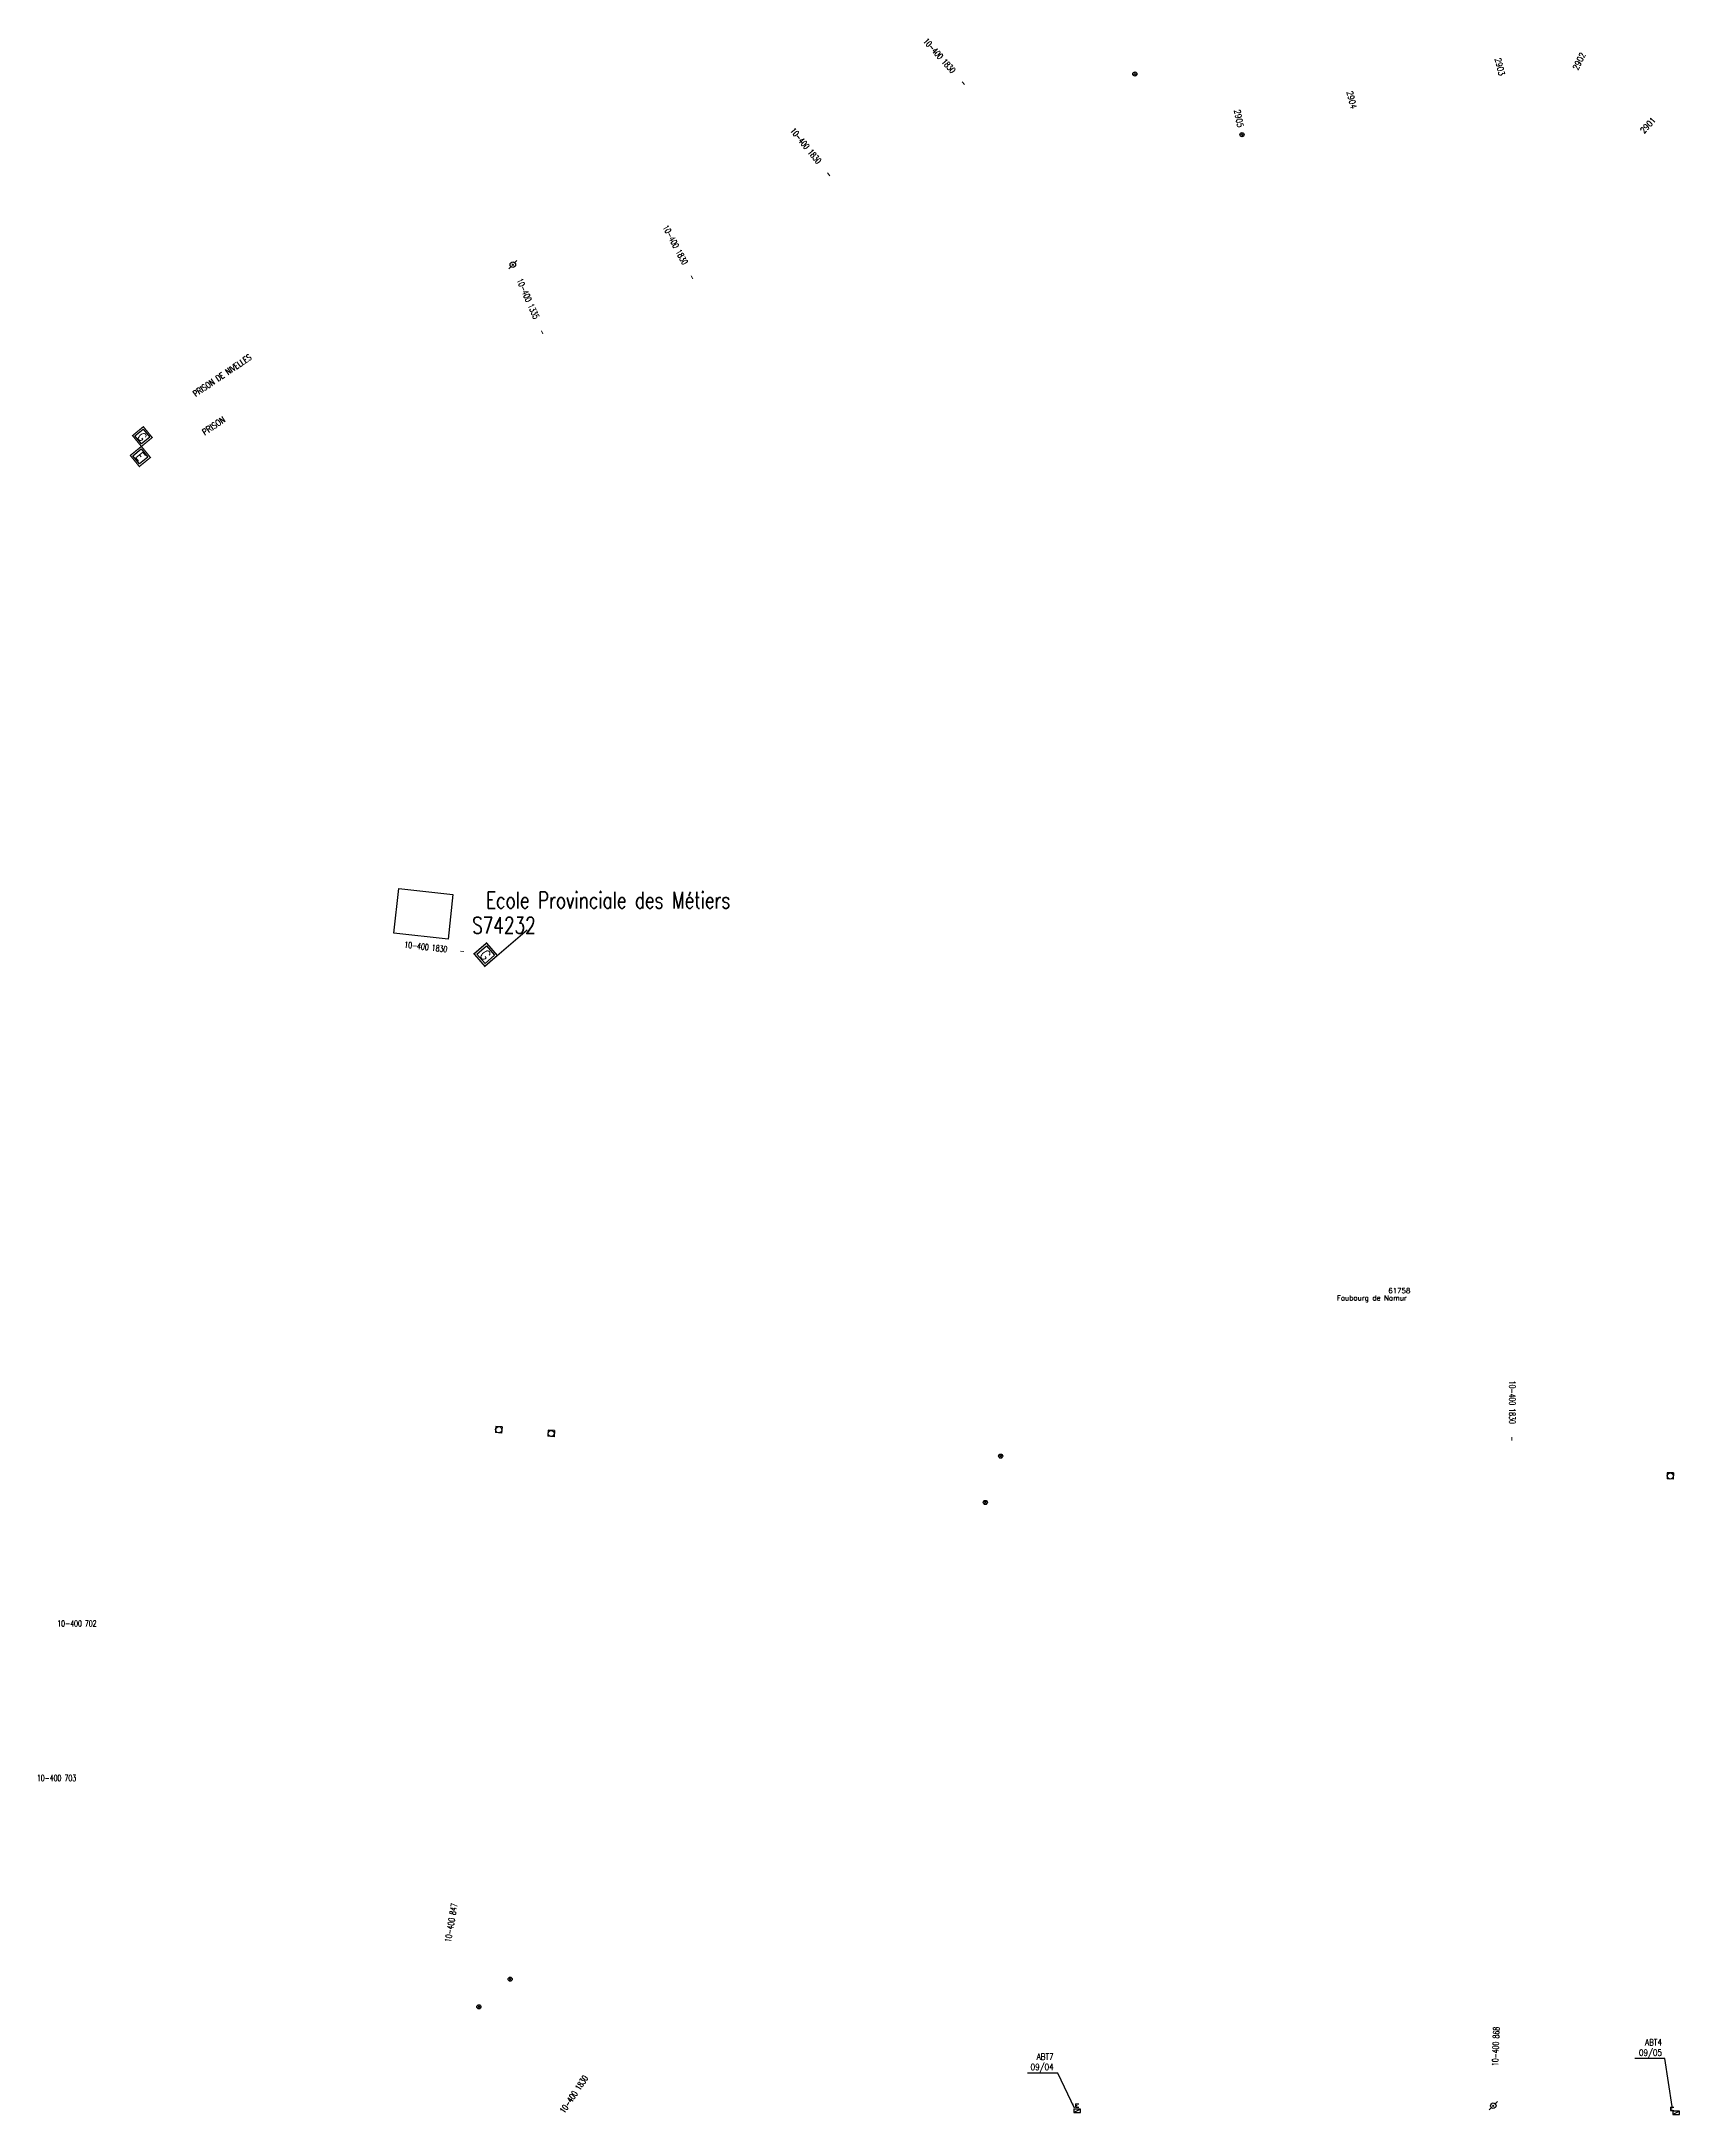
# Model space of a CAD drawing. Header units: millimetres. Extents: x 146992 to 147998, y 142998 to 144013.
# Drawn here: x 147573 to 147970, y 143019 to 143522 of the extents above; entities that cross this region are included whole.
import ezdxf
from ezdxf.enums import TextEntityAlignment as Align

# ---------------------------------------------------------------- set-up
doc = ezdxf.new("R2010")
doc.units = ezdxf.units.MM
doc.layers.get('0').update_dxf_attribs({"linetype": 'CONTINUOUS'})
for name, color, linetype in [('G_210', 7, 'CONTINUOUS'), ('M_200', 7, 'CONTINUOUS'), ('W0017', 7, 'CONTINUOUS'), ('W0101', 7, 'CONTINUOUS'), ('W0420', 7, 'CONTINUOUS'), ('W0430', 7, 'CONTINUOUS'), ('W0469', 7, 'CONTINUOUS'), ('W0473', 7, 'CONTINUOUS'), ('W0984', 7, 'CONTINUOUS'), ('W1471', 7, 'CONTINUOUS')]:
    doc.layers.add(name, color=color, linetype=linetype)
doc.styles.add('M_ROMANS', font='ROMANS.shx', dxfattribs={"width": 0.75})
doc.styles.get("Standard").update_dxf_attribs({"font": 'romans.shx', "width": 0.85})
doc.dimstyles.get("Standard").update_dxf_attribs({"dimtxt": 1.5, "dimasz": 1.2, "dimexe": 0.625, "dimexo": 0.625, "dimgap": 0.25, "dimtad": 1, "dimdec": 1, "dimzin": 0, "dimdsep": 46, "dimtxsty": 'Standard', "dimcen": -0.5, "dimadec": 0, "dimazin": 0, "dimtfac": 1, "dimtdec": 1, "dimtmove": 0, "dimatfit": 3, "dimfxl": 0, "dimtolj": 1, "dimtzin": 0, "dimarcsym": 0})

# ---------------------------------------------------------------- blocks, each defined once
blk = doc.blocks.new('*U3')
at = {"layer": 'G_210', "color": 0, "linetype": 'Continuous', "const_width": 0.35, "flags": 128}
blk.add_lwpolyline([(4, 4), (4, 0), (0, 0), (0, 4)], close=True, dxfattribs=at)
at = {"layer": 'G_210', "color": 0, "linetype": 'Continuous'}
blk.add_lwpolyline([(0.5, 3.5), (3.5, 3.5), (3.5, 0.5), (0.5, 0.5)], close=True, dxfattribs=at)
at = {"layer": 'G_210', "insert": (2, 1.89), "char_height": 2.49, "width": 3.9908, "attachment_point": 5}
blk.add_mtext('G', dxfattribs=at)
at = {"layer": 'G_210', "color": 0, "linetype": 'Continuous', "width": 0.75}
for tag, height, p in [('NUM', 4, (2, 16)), ('NOM', 4, (2, 11)), ('BCL', 3, (2, 7))]:
    blk.add_attdef(tag, text='', height=height, dxfattribs=at).set_placement(p, align=Align.MIDDLE)
at = {"layer": 'G_210', "color": 0, "linetype": 'Continuous', "width": 0.75, "flags": 3}
for tag, p in [('DEF_COUP', (2.14, -5.61)), ('DEF_LEG', (2.14, -3.11)), ('DEF_TYPE', (2.14, -8.11))]:
    blk.add_attdef(tag, text='', height=1.2, dxfattribs=at).set_placement(p, align=Align.MIDDLE)
blk = doc.blocks.new('T473')
for p, q in [((-0.166667, 0.166667), (0.166667, -0.166667)), ((-0.166667, -0.166667), (0.166667, 0.166667)), ((0.500001, 0.500001), (1.000002, 1.000002)), ((-1.000002, -1.000002), (-0.500001, -0.500001))]:
    blk.add_line(p, q)
blk.add_ellipse((0, 0), major_axis=(0.471405, 0.471405), ratio=1, start_param=5.4977871438, end_param=11.780972451)
blk = doc.blocks.new('T469')
at = {"color": 0, "linetype": 'Continuous', "flags": 128}
for points in [[(-0.35, 0.35), (0.35, -0.35)], [(-0.35, -0.35), (0.35, 0.35)]]:
    blk.add_lwpolyline(points, dxfattribs=at)
at = {"color": 0, "linetype": 'Continuous'}
blk.add_circle((0, 0), 0.5, dxfattribs=at)
blk = doc.blocks.new('T420')
for p, q in [((0.75, 0.75), (-0.75, 0.75)), ((-0.75, 0.75), (-0.75, -0.75)), ((0.75, 0.75), (0.75, -0.75)), ((0.75, -0.75), (-0.75, -0.75))]:
    blk.add_line(p, q)
blk.add_ellipse((0, 0), major_axis=(-0.53, 0.53), ratio=1, start_param=3.926991, end_param=10.210176)
blk = doc.blocks.new('*U11')
at = {"flags": 128}
for points in [[(-1.39, 1.76), (-0.59, 1.76)], [(-1.39, 1.76), (-1.39, 0.96)], [(-1.39, 1.36), (-0.99, 1.36)], [(-1.39, 0.96), (-0.59, 0.96)], [(0.8, 0.8), (-0.8, 0.8)], [(-0.8, 0.8), (-0.8, 0)], [(0.8, 0.8), (-0.8, 0)], [(-0.8, 0), (0.8, 0)], [(0.8, 0), (0.8, 0.8)]]:
    blk.add_lwpolyline(points, dxfattribs=at)
blk = doc.blocks.new('T430')
at = {"flags": 128}
for points in [[(0.8, 0.8), (-0.8, 0.8)], [(-0.8, 0.8), (-0.8, 0)], [(0.8, 0.8), (-0.8, 0)], [(-0.8, 0), (0.8, 0)], [(-0.4, 2.1), (0.4, 2.1)], [(-0.4, 2.1), (-0.4, 1.3)], [(-0.4, 1.7), (0, 1.7)], [(-0.4, 1.3), (0.4, 1.3)], [(0.8, 0), (0.8, 0.8)]]:
    blk.add_lwpolyline(points, dxfattribs=at)
blk = doc.blocks.new('M_200_59')
at = {"layer": 'M_200', "color": 0, "linetype": 'Continuous', "const_width": 0.35, "flags": 128}
blk.add_lwpolyline([(4, 4), (4, 0), (0, 0), (0, 4)], close=True, dxfattribs=at)
at = {"layer": 'M_200', "color": 0, "linetype": 'Continuous'}
blk.add_lwpolyline([(0.5, 3.5), (3.5, 3.5), (3.5, 0.5), (0.5, 0.5)], close=True, dxfattribs=at)
at = {"layer": 'M_200', "insert": (2, 2), "char_height": 2.5, "width": 4, "attachment_point": 5}
blk.add_mtext('E', dxfattribs=at)
at = {"layer": 'M_200', "color": 0, "linetype": 'Continuous', "width": 0.85}
for tag, p in [('NUM', (2, 17.06)), ('NOM', (2, 10.65))]:
    blk.add_attdef(tag, text='', height=4, dxfattribs=at).set_placement(p, align=Align.MIDDLE)
at = {"layer": 'M_200', "color": 0, "linetype": 'Continuous', "style": 'M_ROMANS', "width": 0.75, "flags": 3}
for tag, p in [('DEF_COUP', (1.87, -5.49)), ('DEF_LEG', (1.87, -2.99)), ('DEF_TYPE', (1.87, -7.99))]:
    blk.add_attdef(tag, text='', height=1.2, dxfattribs=at).set_placement(p, align=Align.MIDDLE)

msp = doc.modelspace()

# ---------------------------------------------------------------- linework, layer by layer
at = {"layer": 'W0017', "color": 252}
msp.add_lwpolyline([(147682.17, 143299.37), (147690.67, 143306.71)], dxfattribs=at)
at = {"layer": 'W0101', "color": 252}
msp.add_lwpolyline([(147659.51, 143316.67), (147672.66, 143315.26), (147671.49, 143304.42), (147658.35, 143305.83)], close=True, dxfattribs=at)

# ---------------------------------------------------------------- block references
at = {"layer": 'G_210'}
ref = msp.add_blockref('*U3', (147594.92, 143426.57), dxfattribs=dict(at, xscale=0.849314625877578, yscale=0.849314625877578, zscale=0.849314625877578, rotation=309.4127848031282))
ref.add_attrib('NOM', 'PRISON DE NIVELLES', dxfattribs={"color": 0, "linetype": 'Continuous', "height": 1.5, "rotation": 34, "width": 0.75}).set_placement((147616.69, 143441.19), align=Align.MIDDLE)
ref = msp.add_blockref('*U3', (147677.78, 143300.86), dxfattribs=dict(at, rotation=310.8457759705353))
ref.add_attrib('NUM', 'S74232', dxfattribs={"color": 0, "linetype": 'Continuous', "height": 4, "width": 0.75}).set_placement((147685.02, 143307.78), align=Align.MIDDLE)
ref.add_attrib('NOM', 'Ecole Provinciale des Métiers', dxfattribs={"color": 0, "linetype": 'Continuous', "height": 4, "width": 0.75}).set_placement((147710.31, 143313.97), align=Align.MIDDLE)
at = {"layer": 'M_200'}
ref = msp.add_blockref('M_200_59', (147594.39, 143421.76), dxfattribs=dict(at, xscale=0.8656197781855102, yscale=0.8656197781855102, zscale=0.8656197781855102, rotation=309.1868479930167))
ref.add_attrib('NOM', 'PRISON', dxfattribs={"color": 0, "linetype": 'Continuous', "height": 1.5, "rotation": 34, "width": 0.85}).set_placement((147614.61, 143428.95), align=Align.MIDDLE)
at = {"layer": 'W0420', "ltscale": 0.02}
for p, rotation in [((147683.76, 143185.41), 355.6733439993181), ((147696.48, 143184.5), 355.6733439993181), ((147967.97, 143174.2), 359.539307532625)]:
    msp.add_blockref('T420', p, dxfattribs=dict(at, rotation=rotation))
at = {"layer": 'W0430'}
for name, p, rotation in [('T430', (147824.1, 143019.75), 359.830109378717), ('*U11', (147969.4, 143019.29), 359.0594803503669)]:
    msp.add_blockref(name, p, dxfattribs=dict(at, rotation=rotation))
at = {"layer": 'W0469', "color": 252, "rotation": 322.1084361686774}
for p in [(147838.09, 143514.29), (147864.09, 143499.56)]:
    msp.add_blockref('T469', p, dxfattribs=at)
at = {"layer": 'W0469', "color": 252, "ltscale": 0.01, "rotation": 358.6929369085186}
msp.add_blockref('T469', (147805.54, 143179.01), dxfattribs=at)
at = {"layer": 'W0469', "color": 252, "ltscale": 0.01}
msp.add_blockref('T469', (147801.8, 143167.77), dxfattribs=at)
at = {"layer": 'W0469', "color": 252}
for p in [(147686.53, 143052.12), (147678.95, 143045.41)]:
    msp.add_blockref('T469', p, dxfattribs=at)
at = {"layer": 'W0473', "color": 252}
for p in [(147687.19, 143468.04), (147925.04, 143021.42)]:
    msp.add_blockref('T473', p, dxfattribs=at)

# ---------------------------------------------------------------- texts
at = {"layer": 'W0430', "color": 252, "linetype": 'Continuous', "char_height": 1.5, "attachment_point": 9}
for s, insert in [('ABT4\\P09/05', (147965.96, 143033.06)), ('\\PABT7\\P09/04', (147818.37, 143029.58))]:
    msp.add_mtext(s, dxfattribs=dict(at, insert=insert))
at = {"layer": 'W0469', "color": 252, "linetype": 'Continuous', "width": 0.85}
for s, rotation, p in [('2902', 63.7675, (147945.86, 143517.4)), ('2903', 283.7065, (147926.65, 143516.04)), ('2904', 283.9977, (147890.71, 143508.03)), ('2905', 280.9904, (147863.32, 143503.5)), ('2901', 47.0322, (147962.55, 143501.86))]:
    msp.add_text(s, height=1.5, rotation=rotation, dxfattribs=at).set_placement(p, align=Align.MIDDLE)
at = {"layer": 'W0473', "color": 252, "linetype": 'Continuous', "width": 0.6}
for s, rotation, p in [('10-400 1830    -', 311.6193, (147792.09, 143517.15)), ('10-400 1830    -', 309.2387, (147759.61, 143495.24)), ('10-400 1830    -', 297.8986, (147727.6, 143470.97)), ('10-400 1335    -', 293.6392, (147691.72, 143457.84)), ('10-400 1830    -', 353.6173, (147668.19, 143302.29)), ('10-400 1830    -', 270, (147929.64, 143189.94)), ('10-400 868', 87.965, (147925.63, 143035.79)), ('10-400 1830', 56.0489, (147702, 143024.2))]:
    msp.add_text(s, height=1.5, rotation=rotation, dxfattribs=at).set_placement(p, align=Align.MIDDLE)
for s, p in [('10-400 702', (147581.44, 143138.41)), ('10-400 703', (147576.49, 143100.93))]:
    msp.add_text(s, height=1.5, dxfattribs=at).set_placement(p, align=Align.MIDDLE)
at = {"layer": 'W0984', "color": 252, "linetype": 'Continuous'}
for s, p in [('Faubourg de Namur', (147895.58, 143217.17)), ('61758', (147902.24, 143219.15))]:
    msp.add_text(s, height=1.25, dxfattribs=at).set_placement(p, align=Align.MIDDLE)
at = {"layer": 'W1471', "color": 252, "linetype": 'Continuous', "insert": (147672.16, 143061.01), "char_height": 1.5, "attachment_point": 7, "rotation": 80.3161}
msp.add_mtext('{\\W0.6;10-400 847}', dxfattribs=at)

# ---------------------------------------------------------------- leaders
at = {"layer": 'W0430', "color": 252, "linetype": 'Continuous', "annotation_type": 0, "has_hookline": 1, "hookline_direction": 1}
for points, text_width in [([(147968.41, 143021.23), (147966.63, 143032.88), (147965.43, 143032.88)], 5.83), ([(147823.46, 143020.83), (147819.39, 143029.33), (147818.19, 143029.33)], 5.89)]:
    msp.add_leader(points, dimstyle='Standard', dxfattribs=dict(at, text_width=text_width))

doc.saveas('drawing.dxf')
